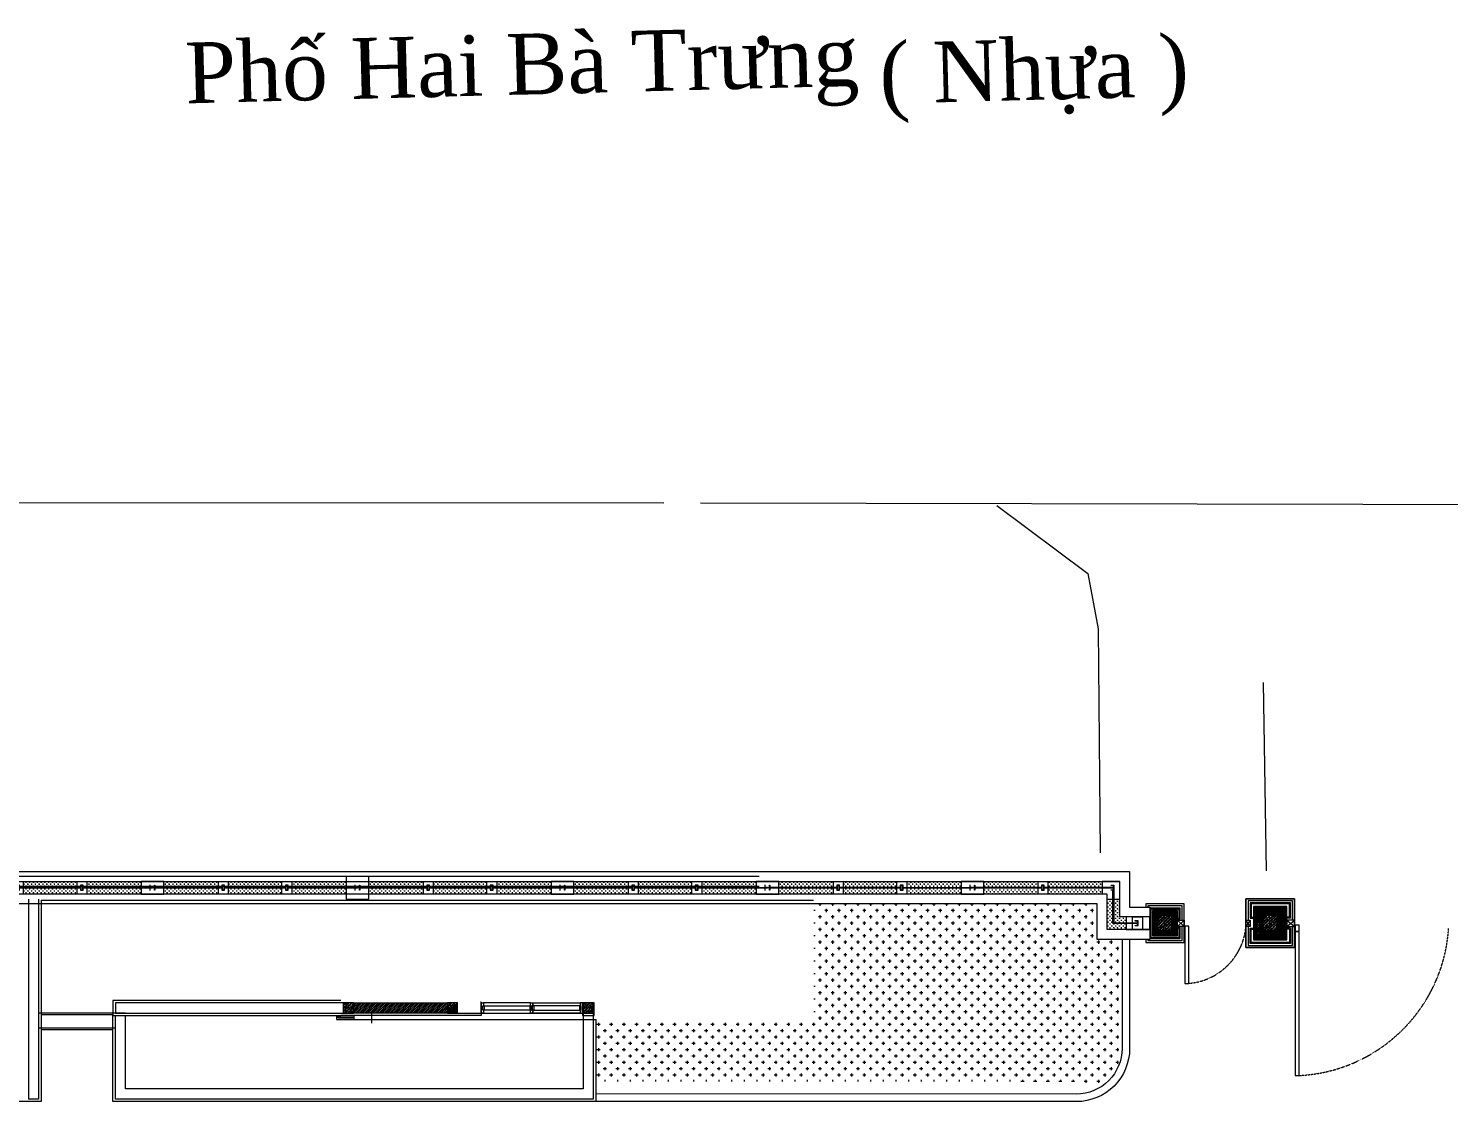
# Model space of a CAD drawing. Header units: millimetres. Extents: x 930469 to 1523124, y -120375 to 411163.
# Drawn here: x 1369352 to 1397410, y 217953 to 239158 of the extents above; entities that cross this region are included whole.
import ezdxf

# ---------------------------------------------------------------- set-up
doc = ezdxf.new("R2010")
doc.units = ezdxf.units.MM
doc.linetypes.add('Xref Landscape 2020 05 04$0$HIDDEN', pattern=[0.375, 0.25, -0.125])
for name, color, linetype, lineweight in [('GIAOTHONG', 8, 'Continuous', 0), ('Xref Landscape 2020 05 04$0$$0$KT-Tuong', 8, 'Continuous', 0), ('Xref Landscape 2020 05 04$0$A1-DIM', 8, 'Continuous', 0), ('Xref Landscape 2020 05 04$0$cay', 8, 'Continuous', 0), ('Xref Landscape 2020 05 04$0$CDC-E-Lighting', 8, 'Continuous', 0), ('Xref Landscape 2020 05 04$0$i_hatch', 8, 'Continuous', 0), ('Xref Landscape 2020 05 04$0$KT-Tuong', 8, 'Continuous', 0), ('Xref Landscape 2020 05 04$0$MANH', 8, 'Continuous', 0), ('Xref Landscape 2020 05 04$0$NSV - Hatch', 8, 'Continuous', 0), ('Xref Landscape 2020 05 04$0$TA1-NetDaOp', 8, 'Continuous', 0), ('Xref Landscape 2020 05 04$0$THAY', 8, 'Continuous', 0), ('Xref Landscape 2020 05 04$0$tree', 8, 'Continuous', 0), ('Xref Landscape 2020 05 04$0$TUONG', 8, 'Continuous', 0), ('Xref Landscape 2020 05 04$0$Xref Landscape$0$THAY', 8, 'Continuous', 0), ('Xref MBTHANGBONGOAINHA COTE SAN VUON$0$A1-CỬA', 8, 'Continuous', 0), ('Xref MBTHANGBONGOAINHA COTE SAN VUON$0$A_manh', 8, 'Continuous', 0), ('Xref MBTHANGBONGOAINHA COTE SAN VUON$0$COT VACH', 8, 'Continuous', 0), ('Xref MBTHANGBONGOAINHA COTE SAN VUON$0$hoan thien', 8, 'Continuous', 0), ('Xref MBTHANGBONGOAINHA COTE SAN VUON$0$i_hatch', 8, 'Continuous', 0), ('Xref MBTHANGBONGOAINHA COTE SAN VUON$0$NSV - Hatch', 8, 'Continuous', 0), ('Xref MBTHANGBONGOAINHA COTE SAN VUON$0$THAY', 8, 'Continuous', 0), ('Xref MBTHANGBONGOAINHA COTE SAN VUON$0$TUONG', 8, 'Continuous', 0), ('Xref MBTHANGBONGOAINHA COTE SAN VUON$0$Xref Landscape$0$THAY', 8, 'Continuous', 0)]:
    doc.layers.add(name, color=color, linetype=linetype, lineweight=lineweight)
doc.styles.add('VNTIME', font='')
doc.styles.get('VNTIME').set_extended_font_data('.VnTime')

# ---------------------------------------------------------------- blocks, each defined once
blk = doc.blocks.new('*U116')
at = {"layer": 'Xref MBTHANGBONGOAINHA COTE SAN VUON$0$A1-CỬA'}
for points in [[(60, -40.0000000000291), (45.00000000005821, -40), (45.00000000005821, 19.86598781142766), (0, 19.86598781142766), (0, -40), (0, -40), (0, -119.8659878511199), (0, -119.8659878511199), (0, -179.7319756824533), (45.00000000005821, -179.7319756824533), (45.00000000005821, -119.8659878511199), (60, -119.8659878511199)], [(45.00000000005821, 19.86598781142766), (977.500001809789, 19.86598781142766), (977.500001809789, -40), (45.00000000005821, -40)], [(1022.500001809818, -119.865987851149), (1007.500001809789, -119.865987851149), (1007.500001809731, -40.0000000000291), (1022.500001809847, -40.0000000000291), (1022.500001809847, 19.86598781142766), (977.500001809789, 19.86598781142766), (977.5000018097599, -40.0000000000291), (992.5000018099054, -40.0000000000291), (992.5000018098472, -119.865987851149), (977.500001809789, -119.865987851149), (977.500001809789, -179.7319756824533), (1022.500001809847, -179.7319756824533)], [(1955.000003619578, 19.86598781142766), (1022.500001809847, 19.86598781142766), (1022.500001809847, -40), (1955.000003619578, -40)], [(1940.000003619636, -40.0000000000291), (1955.000003619578, -40), (1955.000003619578, 19.86598781142766), (2000.000003619636, 19.86598781142766), (2000.000003619636, -40), (2000.000003619636, -40), (2000.000003619636, -119.8659878511199), (2000.000003619636, -119.8659878511199), (2000.000003619636, -179.7319756824533), (1955.000003619578, -179.7319756824533), (1955.000003619578, -119.8659878511199), (1940.000003619636, -119.8659878511199)], [(30, -119.865987851149), (59.99999999994179, -119.865987851149), (60, -40.0000000000291), (29.99999999994179, -40.0000000000291)], [(45.00000000005821, -119.8659878511199), (977.500001809789, -119.8659878511199), (977.500001809789, -179.7319756824533), (45.00000000005821, -179.7319756824533)], [(992.5000018098472, -119.865987851149), (962.5000018099054, -119.865987851149), (962.5000018098472, -40.0000000000291), (992.5000018099054, -40.0000000000291)], [(1007.500001809789, -119.865987851149), (1037.500001809731, -119.865987851149), (1037.500001809789, -40.0000000000291), (1007.500001809731, -40.0000000000291)], [(1955.000003619578, -119.8659878511199), (1022.500001809847, -119.8659878511199), (1022.500001809847, -179.7319756824533), (1955.000003619578, -179.7319756824533)], [(1970.000003619636, -119.865987851149), (1940.000003619694, -119.865987851149), (1940.000003619636, -40.0000000000291), (1970.000003619694, -40.0000000000291)]]:
    blk.add_lwpolyline(points, close=True, dxfattribs=at)
blk = doc.blocks.new('Xref Landscape 2020 05 04$0$123333')
at = {"layer": 'Xref Landscape 2020 05 04$0$tree'}
h = blk.add_hatch(dxfattribs=at)
h.set_pattern_fill('CROSS', color=256, scale=150)
h.set_pattern_definition([(9.213864076586628e-15, (-1079850.712150478, 449499.7543768531), (37.5, 37.5), [18.75, -56.25]), (90, (-1079841.337150478, 449490.3793768531), (-37.49999999999999, 37.5), [18.75, -56.25])])
h.paths.add_polyline_path([(349.9999999996517, 133.6867107070866), (1425.200356976013, 133.6867107070866), (1425.200356976013, 250.0000008120551), (349.9999999996517, 250.0000008120551)])
h = blk.add_hatch(dxfattribs=at)
h.set_pattern_fill('CROSS', color=256, scale=150)
h.set_pattern_definition([(9.213864076586628e-15, (-1079850.712150478, 449367.127576882), (37.5, 37.5), [18.75, -56.25]), (90, (-1079841.337150478, 449357.752576882), (-37.49999999999999, 37.5), [18.75, -56.25])])
h.paths.add_polyline_path([(349.9999999996508, 1.059910735988524), (1425.200356976013, 1.059910735988524), (1425.200356976013, 117.373200840957), (349.9999999996508, 117.373200840957)])
h = blk.add_hatch(dxfattribs=at)
h.set_pattern_fill('CROSS', color=256, scale=150)
h.set_pattern_definition([(9.213864076586628e-15, (-1078592.378817145, 449499.7543768531), (37.5, 37.5), [18.75, -56.25]), (90, (-1078583.003817145, 449490.3793768531), (-37.49999999999999, 37.5), [18.75, -56.25])])
h.paths.add_polyline_path([(1625.200356976013, 133.6867107070866), (2675.228979431209, 133.6867107070866), (2675.228979431209, 250.0000008120551), (1625.200356976013, 250.0000008120551)])
h = blk.add_hatch(dxfattribs=at)
h.set_pattern_fill('CROSS', color=256, scale=150)
h.set_pattern_definition([(9.213864076586628e-15, (-1078592.378817145, 449367.127576882), (37.5, 37.5), [18.75, -56.25]), (90, (-1078583.003817145, 449357.752576882), (-37.49999999999999, 37.5), [18.75, -56.25])])
h.paths.add_polyline_path([(1625.200356976013, 1.059910735988524), (2675.228979431209, 1.059910735988524), (2675.228979431209, 117.373200840957), (1625.200356976013, 117.373200840957)])
h = blk.add_hatch(dxfattribs=at)
h.set_pattern_fill('CROSS', color=256, scale=150)
h.set_pattern_definition([(9.213864076586628e-15, (-1077459.045483811, 449499.7543768531), (37.5, 37.5), [18.75, -56.25]), (90, (-1077449.670483811, 449490.3793768531), (-37.49999999999999, 37.5), [18.75, -56.25])])
h.paths.add_polyline_path([(2875.228979431209, 133.6867107070866), (3949.999999999651, 133.6867107070866), (3949.999999999651, 250.0000008120551), (2875.228979431209, 250.0000008120551)])
h = blk.add_hatch(dxfattribs=at)
h.set_pattern_fill('CROSS', color=256, scale=150)
h.set_pattern_definition([(9.213864076586628e-15, (-1077459.045483811, 449367.127576882), (37.5, 37.5), [18.75, -56.25]), (90, (-1077449.670483811, 449357.752576882), (-37.49999999999999, 37.5), [18.75, -56.25])])
h.paths.add_polyline_path([(2875.228979431209, 1.059910735988524), (3949.999999999651, 1.059910735988524), (3949.999999999651, 117.373200840957), (2875.228979431209, 117.373200840957)])
at = {"layer": 'Xref Landscape 2020 05 04$0$$0$KT-Tuong', "ltscale": 3}
for points in [[(125.0000000000009, 129.200000337034), (160.8000000000466, 129.200000337034, 0.4142135623730951), (167.8000000000475, 136.200000337034), (167.8000000000475, 175.0000003370224), (175, 175.0000003370224), (175, 75.00000033702236), (167.8000000000475, 75.00000033702236), (167.8000000000475, 113.8000003370689, 0.4142135623730951), (160.8000000000466, 120.8000003370689), (125.0000000000009, 120.8000003370689)], [(4175, 129.200000337034), (4139.199999999953, 129.200000337034, -0.4142135623730951), (4132.199999999953, 136.200000337034), (4132.199999999953, 175.0000003370806), (4125, 175.0000003370806), (4125, 75.00000033708056), (4132.199999999953, 75.00000033708056), (4132.199999999953, 113.8000003370689, -0.4142135623730951), (4139.199999999953, 120.8000003370689), (4175, 120.8000003370689)]]:
    blk.add_lwpolyline(points, format="xyb", dxfattribs=at)
for points in [[(1495, 75.00000033702236), (1550, 75.00000033702236), (1550, 175.0000003370224), (1495, 175.0000003370224)], [(1502.199999999953, 82.200000337034), (1542.800000000047, 82.200000337034), (1542.800000000047, 167.8000003370689), (1502.199999999953, 167.8000003370689)], [(2749.999999999302, 75.00000008626375), (2804.999999999302, 75.00000008626375), (2804.999999999302, 175.0000000862638), (2749.999999999302, 175.0000000862638)], [(2757.199999999255, 82.2000000862754), (2797.799999999233, 82.2000000862754), (2797.799999999233, 167.8000000863103), (2757.199999999255, 167.8000000863103)]]:
    blk.add_lwpolyline(points, close=True, dxfattribs=at)
at = {"layer": 'Xref Landscape 2020 05 04$0$A1-DIM'}
for points in [[(174.9998689262429, 133.6867107070866), (1495, 133.6867109578452), (1495.000262147514, 117.3732010917156), (175.0001310737571, 117.373200840957)], [(1550, 133.6867109578452), (2749.999868925544, 133.6867107070866), (2750.000131073059, 117.373200840957), (1550.000262147514, 117.3732010917156)], [(2804.999868925545, 133.1567550193286), (4124.999868926243, 133.6867107070866), (4125.000131073757, 117.373200840957), (2805.000131073059, 116.8432451531989)]]:
    blk.add_lwpolyline(points, close=True, dxfattribs=at)
at = {"layer": 'Xref Landscape 2020 05 04$0$MANH'}
for p, q in [((1422.500001275563, 250.0000010628137), (1422.500001275563, -2.565793693065643e-07)), ((1622.500001275563, 250.0000010628137), (1622.500001275563, -2.565793693065643e-07)), ((2677.500000201981, 250.0000008120551), (2677.500000201981, -5.073379725217819e-07)), ((2877.500000201981, 250.0000008120551), (2877.500000201981, -5.073379725217819e-07))]:
    blk.add_line(p, q, dxfattribs=at)
blk.add_lwpolyline([(349.9999999996517, 250.0000008120551), (3949.999999999651, 250.0000008120551), (3949.999999999651, -5.073379725217819e-07), (349.9999999996508, -5.073379725217819e-07)], close=True, dxfattribs=at)
blk = doc.blocks.new('Xref Landscape 2020 05 04$0$hangrao')
at = {"layer": 'Xref Landscape 2020 05 04$0$i_hatch'}
h = blk.add_hatch(dxfattribs=at)
h.set_pattern_fill('ANSI31', color=256, scale=180)
h.set_pattern_definition([(45, (-39649.99999988335, 11140), (-15.90990257669732, 15.90990257669732), [])])
h.paths.add_polyline_path([(42385.04010330164, 24274.99999838392), (41885.04010330164, 24274.99999838392), (41885.04010330164, 23774.99999838392), (42385.04010330164, 23774.99999838392)])
h.paths.add_polyline_path([(42285.04010330164, 24174.99999838392), (41985.04010330164, 24174.99999838392), (41885.04010330164, 24174.99999838392), (41885.04010330164, 23874.99999838392), (41885.04010330164, 24174.99999838392), (41985.04010330164, 24174.99999838392), (41985.04010330164, 23874.99999838392), (42285.04010330164, 23874.99999838392)], flags=16)
h = blk.add_hatch(dxfattribs=at)
h.set_pattern_fill('CHAU-01', color=256, scale=10, pattern_type=2)
h.set_pattern_definition([(49.99999999999999, (-50371.72061355412, 10140), (71.72601826007535, -6.275213498259511), [7.5, -82.5]), (355, (-50371.72061355412, 10140), (-13.8751333613, 75.21921337000119), [6, -66]), (100.4514, (-50365.74344555405, 10139.47706599999), (57.85093817140216, 68.94395420609536), [6.37401899999998, -70.11421119999967]), (46.1842, (-50371.72061355412, 10160), (106.7241048625644, -16.55190143290181), [11.24999999999961, -123.7499999999968]), (96.6356, (-50362.82693905407, 10158.62066929997), (93.46627055487033, 97.41178709004417), [9.561028799999997, -105.1713]), (351.1841999999999, (-50371.72061355412, 10160), (93.46619451336272, 97.41186009253246), [8.999999999999956, -98.99999999999964]), (20.99999999999998, (-50361.72061355412, 10155), (59.69070521184616, -40.26188906653388), [7.499999999999999, -82.49999999999999]), (326, (-50361.72061355412, 10155), (24.33153319215817, 72.5150045046853), [5.999999999999999, -65.99999999999999]), (71.45140000000002, (-50356.74639025424, 10151.64483939996), (84.02226285814899, 32.25304967099524), [6.374018999999978, -70.11421119999964]), (37.50000000000001, (-50371.72061355412, 10140), (1.215985531729067, 33.28938538313115), [0, -65.19999999999999, 0, -67, 0, -66.25]), (7.499999999999991, (-50371.72061355412, 10140), (26.30695374421486, 39.44117118823603), [0, -38.19999999999982, 0, -63.69999999999983, 0, -25.24999999999991]), (327.5, (-50394.02061355417, 10140), (53.3822436172409, -2.255487173437976), [0, -25, 0, -78, 0, -103.5]), (317.5, (-50404.02061355417, 10140), (58.31861693423862, 10.01049823323177), [0, -32.5, 0, -51.8, 0, -73.5]), (45, (-50371.72061355412, 10140), (-30.05203820042827, 30.05203820042827), []), (45, (-50371.72061355412, 10152.25), (-30.05203820042827, 30.05203820042827), [])])
h.paths.add_polyline_path([(42285.04010330164, 24174.99999838392), (41985.04010330164, 24174.99999838392), (41985.04010330164, 23874.99999838392), (42285.04010330164, 23874.99999838392)])
h = blk.add_hatch(dxfattribs=at)
h.set_pattern_fill('ANSI31', color=256, scale=180)
h.set_pattern_definition([(225, (11539.8027409229, 95657.55269411113), (15.90990257669732, -15.90990257669732), [])])
h.paths.add_polyline_path([(43885.12004833529, 23694.99999838392), (44545.12004833529, 23694.99999838392), (44545.12004833529, 24354.99999838392), (43885.12004833529, 24354.99999838392)])
h.paths.add_polyline_path([(44365.12004833529, 24174.99999838392), (44065.12004833529, 24174.99999838392), (44065.12004833529, 23874.99999838392), (44365.12004833529, 23874.99999838392)], flags=16)
h = blk.add_hatch(dxfattribs=at)
h.set_pattern_fill('CHAU-01', color=256, scale=10, pattern_type=2)
h.set_pattern_definition([(49.99999999999999, (-48291.64066852047, 10140), (71.72601826007535, -6.275213498259511), [7.5, -82.5]), (355, (-48291.64066852047, 10140), (-13.8751333613, 75.21921337000119), [6, -66]), (100.4514, (-48285.6635005204, 10139.47706599999), (57.85093817140216, 68.94395420609536), [6.37401899999998, -70.11421119999967]), (46.1842, (-48291.64066852047, 10160), (106.7241048625644, -16.55190143290181), [11.24999999999961, -123.7499999999969]), (96.6356, (-48282.74699402042, 10158.62066929997), (93.46627055487033, 97.41178709004417), [9.561028799999997, -105.1713]), (351.1841999999999, (-48291.64066852047, 10160), (93.46619451336272, 97.41186009253246), [8.999999999999956, -98.99999999999964]), (20.99999999999998, (-48281.64066852047, 10155), (59.69070521184616, -40.26188906653388), [7.499999999999999, -82.49999999999999]), (326, (-48281.64066852047, 10155), (24.33153319215817, 72.5150045046853), [5.999999999999999, -65.99999999999999]), (71.45140000000002, (-48276.66644522035, 10151.64483939996), (84.02226285814899, 32.25304967099524), [6.374018999999978, -70.11421119999964]), (37.50000000000001, (-48291.64066852047, 10140), (1.215985531729067, 33.28938538313115), [0, -65.19999999999999, 0, -67, 0, -66.25]), (7.499999999999991, (-48291.64066852047, 10140), (26.30695374421486, 39.44117118823603), [0, -38.19999999999982, 0, -63.69999999999983, 0, -25.24999999999991]), (327.5, (-48313.94066852052, 10140), (53.3822436172409, -2.255487173437976), [0, -25, 0, -78, 0, -103.5]), (317.5, (-48323.94066852052, 10140), (58.31861693423862, 10.01049823323177), [0, -32.5, 0, -51.8, 0, -73.5]), (45, (-48291.64066852047, 10140), (-30.05203820042827, 30.05203820042827), []), (45, (-48291.64066852047, 10152.25), (-30.05203820042827, 30.05203820042827), [])])
h.paths.add_polyline_path([(44365.12004833529, 24174.99999838392), (44065.12004833529, 24174.99999838392), (44065.12004833529, 23874.99999838392), (44365.12004833529, 23874.99999838392)])
at = {"layer": 'Xref Landscape 2020 05 04$0$tree'}
h = blk.add_hatch(dxfattribs=at)
h.set_pattern_fill('CROSS', color=256, scale=150)
h.set_pattern_definition([(0, (-39649.99999988335, 10900), (37.5, 37.5), [18.75, -56.25]), (90, (-39640.62499988335, 10890.625), (-37.49999999999999, 37.5), [18.75, -56.25])])
h.paths.add_polyline_path([(39250.60244775075, 24849.99999943154), (38556.00000016228, 24849.99999853631), (38556.00000016228, 24749.99999867193), (39250.60244775075, 24749.99999867193)])
h.paths.add_polyline_path([(39623.52005173778, 24849.99999970314), (39250.60244775075, 24849.99999943154), (39250.60244775075, 24749.99999867193), (39623.52005173778, 24749.99999867193)])
h.paths.add_polyline_path([(39623.52005173778, 24717.37319942261), (39263.97033360158, 24717.37319923018), (39263.97033360158, 24599.99999811221), (39623.52005173778, 24599.99999838369)])
h.paths.add_polyline_path([(39263.97033360158, 24717.37319923018), (38556.00000016228, 24717.3731985956), (38556.00000016228, 24599.99999721698), (39263.97033360158, 24599.99999811221)])
h.paths.add_polyline_path([(40891.04010330164, 24717.37319861539), (39823.52005173778, 24717.37319939293), (39823.52005173778, 24599.99999855517), (40891.04010330164, 24599.99999921932)])
h.paths.add_polyline_path([(40891.04010330164, 24850.00000053865), (39823.52005173778, 24849.99999987462), (39823.52005173778, 24749.99999867193), (40891.04010330164, 24749.99999867193)])
h.paths.add_polyline_path([(41107.88334831316, 24499.99999987893), (40991.04010330164, 24499.99999987893), (40991.04010330164, 24099.99999867391), (41107.88334790221, 24099.99999867391)])
h.paths.add_polyline_path([(41107.88334790221, 24099.99999867391), (40991.04010330164, 24099.99999867391), (40984.37500017695, 23903.125), (41359.37500005635, 23903.125), (41366.04010342201, 23916.57826622063), (41107.88334781118, 23916.57826709491)])
h.paths.add_polyline_path([(41616.04010330164, 23799.99999838392), (40991.04010330164, 23799.99999838392)])
h.paths.add_polyline_path([(41366.04010324134, 24149.99999871384), (41241.04010336194, 24149.99999871384), (41241.04010330164, 24099.99999867391), (41124.19685776671, 24099.99999867391), (41124.19685769128, 23932.8917769331), (41366.04010342201, 23932.89177608676)])
h.paths.add_polyline_path([(41241.04010330164, 24499.99999987893), (41124.19685817882, 24499.99999987893), (41124.19685776671, 24099.99999867391), (41241.04010330164, 24099.99999867391)])
at = {"layer": 'Xref Landscape 2020 05 04$0$A1-DIM'}
for p, q in [((41107.8833475702, 24016.57826709491), (41107.88334842096, 24674.99973744433)), ((41124.19685828709, 24674.99999959185), (41124.1968574503, 24032.8917769331)), ((41590.99712043442, 24016.67766615772), (41107.8833475702, 24016.57826709491)), ((41124.1968574503, 24032.8917769331), (41590.99685828714, 24032.99117602385))]:
    blk.add_line(p, q, dxfattribs=at)
for points in [[(38380.99986907654, 24733.68670843134), (39696.02005046234, 24733.68670931598), (39696.02031260985, 24717.37319944985), (38381.00013122382, 24717.37319856521)], [(39751.02005046234, 24733.68670931598), (41116.99672721326, 24733.68670843134), (41116.99698936078, 24717.37319856521), (39751.02031260985, 24717.37319944985)]]:
    blk.add_lwpolyline(points, close=True, dxfattribs=at)
at = {"layer": 'Xref Landscape 2020 05 04$0$KT-Tuong', "ltscale": 3}
blk.add_lwpolyline([(38331.00000015018, 24729.19999806129), (38366.80000015022, 24729.19999806129, 0.4142135623730951), (38373.80000015022, 24736.19999806129), (38373.80000015022, 24774.99999806134), (38381.00000015018, 24774.99999806134), (38381.00000015018, 24674.99999806134), (38373.80000015022, 24674.99999806134), (38373.80000015022, 24713.79999806138, 0.4142135623730951), (38366.80000015022, 24720.79999806138), (38331.00000015018, 24720.79999806138)], format="xyb", dxfattribs=at)
for points in [[(39696.02005046234, 24674.99999872595), (39751.02005046234, 24674.99999872595), (39751.02005046234, 24774.99999872595), (39696.02005046234, 24774.99999872595)], [(39703.22005046229, 24682.19999872602), (39743.82005046238, 24682.19999872602), (39743.82005046238, 24767.799998726), (39703.22005046229, 24767.799998726)]]:
    blk.add_lwpolyline(points, close=True, dxfattribs=at)
for points in [[(41124.19685828709, 24674.99999959185), (41074.19685828709, 24674.99999959185), (41074.19685828709, 24682.1999995918), (41109.99685828714, 24682.1999995918, 0.4142135623730951), (41116.99685828714, 24689.1999995918), (41116.99685828714, 24760.79999959178, 0.4142135623730897), (41109.99685828714, 24767.79999959178), (41074.19685828709, 24767.79999959178), (41074.19685828709, 24774.99999959185), (41124.19685828709, 24774.99999959185)], [(41598.19685828709, 23974.999998466), (41548.19685828709, 23974.999998466), (41548.19685828709, 23982.19999846595), (41583.99685828714, 23982.19999846595, 0.4142135623730951), (41590.99685828714, 23989.19999846595), (41590.99685828714, 24060.79999846593, 0.4142135623730897), (41583.99685828714, 24067.79999846593), (41548.19685828709, 24067.79999846593), (41548.19685828709, 24074.999998466), (41598.19685828709, 24074.999998466)]]:
    blk.add_lwpolyline(points, format="xyb", close=True, dxfattribs=at)
at = {"layer": 'Xref Landscape 2020 05 04$0$MANH'}
for p, q in [((39623.52005173778, 24849.99999943934), (39623.52005173778, 24599.99999811989)), ((39823.52005173778, 24849.99999943934), (39823.52005173778, 24599.99999811989)), ((40991.04010330164, 23899.99999838392), (40991.04010330164, 24499.99999987893)), ((41241.04010330164, 24149.99999838392), (41241.04010330164, 24499.99999987893)), ((41835.26616975316, 24149.99999904376), (41241.04010330164, 24149.99999838392)), ((41366.04010330164, 23899.99999838392), (40991.04010330164, 23899.99999838392))]:
    blk.add_line(p, q, dxfattribs=at)
for points in [[(38556.00000016228, 24849.99999853631), (40891.04010330164, 24850.00000053865), (40891.04010330164, 24599.99999921932), (38556.00000016228, 24599.99999721698)], [(41490.04010631144, 24149.99999904376), (41690.04010631144, 24149.99999904376), (41690.04010631144, 23899.99999823864), (41490.04010631144, 23899.99999823864)]]:
    blk.add_lwpolyline(points, close=True, dxfattribs=at)
for points in [[(43735.12004838022, 23962.97456459049), (43735.12004831922, 23544.99999838392), (44695.12004833529, 23544.99999838392), (44695.12004833529, 24504.99999838392), (43735.12004832784, 24504.99999838392), (43735.12004832784, 24085.96979378397)], [(44655.12004833529, 24085.96979368711), (44655.12004833529, 24464.99999838392), (43775.12004832784, 24464.99999838392), (43775.12004832784, 24085.96979368711)], [(42515.26616979553, 24284.99999867193), (42515.26616979553, 24405.22606487793), (41754.81403680774, 24405.22606487793), (41754.81403680774, 24344.99999834131)], [(41754.81403680774, 23704.99999838392), (41754.81403680774, 23644.77393189003), (42515.26616981206, 23644.77393189003), (42515.26616979553, 24284.99999867193)], [(42475.26616979553, 24284.99999867193), (42475.26616979553, 24365.22606487793), (41794.81403680774, 24365.22606487793), (41794.81403680774, 24344.99999834131)], [(42475.26616980066, 24085.96979368711), (42475.26616979553, 24284.99999867089)], [(41794.81403680774, 23704.99999838392), (41794.81403680774, 23684.77393189003), (42475.2661698109, 23684.77393189003), (42475.26616980392, 23962.97456465987)], [(43775.12004837883, 23962.97456465987), (43775.12004832365, 23584.99999838392), (44655.12004833529, 23584.99999838392), (44655.12004833529, 23962.97456465987)]]:
    blk.add_lwpolyline(points, dxfattribs=at)
at = {"layer": 'Xref Landscape 2020 05 04$0$NSV - Hatch'}
for p, q in [((38556.00000015018, 24599.99999987124), (38106.00000015018, 24599.99999838392)), ((42515.26616984187, 23962.97456465987), (42385.04010330164, 24085.96979368711)), ((42515.26616984187, 24085.96979368711), (42385.04010330164, 23962.97456465987)), ((43815.12004842376, 23962.97456465987), (43735.120048424, 24085.96979368711)), ((43815.12004842376, 24085.96979368711), (43735.12004842423, 23962.97456465987)), ((44545.12004833529, 23962.97456465987), (44695.12004832784, 24085.96979368711)), ((44545.12004833529, 24085.96979368711), (44695.12004832784, 23962.97456465987))]:
    blk.add_line(p, q, dxfattribs=at)
for points in [[(42515.26616984187, 23962.97456465987), (42385.04010330164, 23962.97456465987), (42385.04010330164, 24085.96979368711), (42515.26616984187, 24085.96979368711)], [(42525.26608826453, 23964.34403824923), (42525.26608826453, 22833.12060449249), (42605.22693398758, 22833.12060449249), (42605.22693398781, 23964.34403824923)], [(43815.12004842376, 23962.97456465987), (43735.12004842423, 23962.97456465987), (43735.120048424, 24085.96979368711), (43815.12004842376, 24085.96979368711)], [(44545.12004833529, 23962.97456465987), (44695.12004832784, 23962.97456465987), (44695.12004832784, 24085.96979368711), (44545.12004833529, 24085.96979368711)], [(44705.12004833529, 23863.56550782872), (44785.12004832784, 23863.56550782872), (44785.12004832784, 23986.56073685596), (44705.12004833529, 23986.56073685596)], [(44705.12004832784, 23863.56550782872), (44705.12004832784, 21013.56550502952), (44785.12004832062, 21013.56550502952), (44785.12004832062, 23863.56550782872)]]:
    blk.add_lwpolyline(points, close=True, dxfattribs=at)
at = {"layer": 'Xref Landscape 2020 05 04$0$NSV - Hatch', "linetype": 'Xref Landscape 2020 05 04$0$HIDDEN', "ltscale": 20}
for centre, radius, start, end in [((42506.08818098088, 24066.3425998087), 1233.371104688893, 270.8909382049629, 355.1924384531824), ((44632.0938832839, 24124.79815397481), 3112.813398005993, 271.8260427150394, 356.238617866484)]:
    blk.add_arc(centre, radius, start, end, dxfattribs=at)
at = {"layer": 'Xref Landscape 2020 05 04$0$TA1-NetDaOp'}
for points in [[(44615.12004833529, 24124.99999838392), (44615.12004833529, 24424.99999838392), (43815.12004832784, 24424.99999838392), (43815.12004832784, 24124.99999838392), (43885.12004833529, 24124.99999838392)], [(42385.04010330164, 24105.00389045512), (42435.26616976154, 24105.00389045512), (42435.26616976154, 24324.99999838392), (41835.26616976154, 24324.99999838392), (41835.26616976154, 23724.99999838392), (42435.26616975525, 23724.99999838392), (42435.26616966934, 23944.99610631284), (42385.04010330164, 23944.99610631284)], [(42385.04010330164, 24125.00389045512), (42415.26616976154, 24125.00389045512), (42415.26616976154, 24304.99999838392), (41855.26616976154, 24304.99999838392), (41855.26616976154, 23744.99999838392), (42415.26616974757, 23744.99999838392), (42415.26616967726, 23924.99610631284)], [(44595.12004833529, 24144.99999838392), (44595.12004833529, 24404.99999838392), (43835.12004832784, 24404.99999838392), (43835.12004832784, 24144.99999838392), (43885.12004833529, 24144.99999838392)], [(44595.12004833529, 24144.99999838392), (44545.12004833529, 24144.99999838392)], [(42415.26616967726, 23924.99610631284), (42385.04010330164, 23924.99610631284)], [(44615.12004833529, 23925.00000118313), (44615.12004833529, 23624.99999838392), (43815.12004832784, 23624.99999838392), (43815.12004837161, 23925.00000118313), (43885.12004834251, 23925.00000118313)], [(44595.12004833529, 23905.00000118313), (44595.12004833529, 23644.99999838392), (43835.12004832784, 23644.99999838392), (43835.12004836788, 23905.00000118313), (43885.12004834251, 23905.00000118313)], [(44615.12004834251, 24124.99999838392), (44545.12004833529, 24124.99999838392)], [(44615.12004833529, 23925.00000118313), (44545.12004832784, 23925.00000118313)], [(44595.12004833529, 23905.00000118313), (44545.12004832784, 23905.00000118313)]]:
    blk.add_lwpolyline(points, dxfattribs=at)
for points in [[(42285.04010330164, 24174.99999838392), (41985.04010330164, 24174.99999838392), (41985.04010330164, 23874.99999838392), (42285.04010330164, 23874.99999838392)], [(44365.12004833529, 24174.99999838392), (44065.12004833529, 24174.99999838392), (44065.12004833529, 23874.99999838392), (44365.12004833529, 23874.99999838392)]]:
    blk.add_lwpolyline(points, close=True, dxfattribs=at)
at = {"layer": 'Xref Landscape 2020 05 04$0$TUONG'}
for points in [[(42385.04010330164, 24274.99999838392), (41885.04010330164, 24274.99999838392), (41885.04010330164, 23774.99999838392), (42385.04010330164, 23774.99999838392)], [(43885.12004833529, 23694.99999838392), (44545.12004833529, 23694.99999838392), (44545.12004833529, 24354.99999838392), (43885.12004833529, 24354.99999838392)], [(44065.12004833529, 23874.99999838392), (44365.12004833529, 23874.99999838392), (44365.12004833529, 24174.99999838392), (44065.12004833529, 24174.99999838392)]]:
    blk.add_lwpolyline(points, close=True, dxfattribs=at)
at = {"layer": 'Xref Landscape 2020 05 04$0$Xref Landscape$0$THAY'}
for p, q in [((2620.0000001546, 25044.99999838229), (41436.04010330164, 25044.99999838229)), ((40796.04010330164, 24404.9999984632), (2620.0000001546, 24404.9999984632)), ((40796.04010330164, 23704.99999838392), (40796.04010330164, 24404.9999984632))]:
    blk.add_line(p, q, dxfattribs=at)
for points in [[(41436.04010330164, 25044.99999838229), (41436.04010330164, 24344.99999834131), (41835.26616976154, 24344.99999834131)], [(41835.26616976154, 23899.99999838392), (40991.04010330164, 23899.99999838392), (40991.04010330164, 24599.999999883), (2697.5000001546, 24599.99999835691), (2697.5000001546, 24849.99999838229), (41241.04010330164, 24849.99999838229)], [(40991.04010330164, 24499.99999987893), (41241.04010330164, 24499.99999987893), (41241.04010330164, 24849.99999838229), (40891.04010330164, 24849.99999838229), (40891.04010330164, 24599.99999987893)], [(41835.26616976154, 24344.99999834131), (41835.26616976154, 23704.99999838392), (40796.04010330164, 23704.99999838392)]]:
    blk.add_lwpolyline(points, dxfattribs=at)
for points in [[(21906.00000014622, 24599.99999913236), (22356.00000014622, 24599.99999913236), (22356.00000015018, 24849.99999838229), (21906.00000015018, 24849.99999838229)], [(25956.00000015018, 24499.99999838392), (26406.00000015018, 24499.99999838392), (26406.00000015018, 24949.99999838392), (25956.00000015018, 24949.99999838392)], [(30006.00000014622, 24599.99999945471), (30456.00000014622, 24599.99999945471), (30456.00000015018, 24849.99999838229), (30006.00000015018, 24849.99999838229)], [(34056.00000014622, 24599.99999961595), (34506.00000014622, 24599.99999961595), (34506.00000015018, 24849.99999838229), (34056.00000015018, 24849.99999838229)], [(38105.99999981979, 24599.99999912758), (38555.99999981979, 24599.99999912758), (38556.00000015018, 24849.99999838229), (38106.00000015018, 24849.99999838229)], [(41365.04010330164, 23899.99999823864), (41835.26616975316, 23899.99999823864), (41835.26616986422, 24149.99999911257), (41365.0401034127, 24149.99999845284)]]:
    blk.add_lwpolyline(points, close=True, dxfattribs=at)
for p in [(17956.00000015018, 24599.99999772431), (22006.00000015018, 24599.99999772431), (26056.00000015018, 24599.99999772431), (30106.00000015018, 24599.99999772431), (34156.00000015018, 24599.99999772431)]:
    blk.add_blockref('Xref Landscape 2020 05 04$0$123333', p, dxfattribs=at)

msp = doc.modelspace()

# ---------------------------------------------------------------- hatches: boundary and pattern name
at = {"layer": 'Xref Landscape 2020 05 04$0$tree'}
h = msp.add_hatch(dxfattribs=at)
h.set_pattern_fill('CROSS', color=256, scale=499999.9999999999, angle=197.0551546618233)
h.set_pattern_definition([(179.9999999993231, (1310021.835344905, 208353.0182171961), (-124.9999863614426, -125.0000204876198), [62.49999317998287, -187.4999795399486]), (270, (1309990.585348481, 208384.2682218452), (124.9999863584889, -125.0000204905735), [62.50001024454831, -187.5000307336449])])
edge = h.paths.add_edge_path()
edge.add_line((1380561.821560019, 219563.0200518568), (1384871.827177347, 219563.0200518568))
edge.add_line((1384871.827177161, 219563.0200518568), (1384871.827177278, 221858.0204280367))
edge.add_line((1384871.827177638, 221858.0204280367), (1390467.866670158, 221858.0204280367))
edge.add_line((1390467.866670007, 221858.0204280367), (1390467.866670007, 221158.0203128321))
edge.add_line((1390467.866670007, 221158.0203132977), (1390907.866621988, 221158.0203132977))
edge.add_line((1390907.866621846, 221158.0203132977), (1390907.866621846, 221071.6729442862))
edge.add_line((1390907.866621846, 221071.6729447593), (1390907.866621846, 221051.6329495584))
edge.add_line((1390907.866621846, 221051.632949551), (1390907.866621963, 220179.3771185254))
edge.add_line((1390907.866622085, 220179.3771185329), (1390907.866621968, 219173.0677079757))
edge.add_line((1390907.866621608, 219173.0677075138), (1390899.990580146, 218887.6714049292))
edge.add_ellipse((1390328.800623053, 218856.9004288217), major_axis=(0.01264402089118447, 572.0183550077701), ratio=0.9999997268622811, start_angle=151.7300641001252, end_angle=273.0849061388983, ccw=False)
edge.add_line((1390057.866714591, 218353.1149830123), (1380561.801895777, 218353.2830154908))
edge.add_line((1380561.801895732, 218353.2830150177), (1380561.821559909, 219563.0200518606))
at = {"layer": 'Xref MBTHANGBONGOAINHA COTE SAN VUON$0$i_hatch', "ltscale": 200}
h = msp.add_hatch(dxfattribs=at)
h.set_pattern_fill('!BTCT', color=256, scale=10000, angle=17.05515466182325, pattern_type=2)
h.set_pattern_definition([(230.0000077023123, (1292424.611881369, 161232.8134392699), (-71.72601043323844, 6.275214527694581), [7.500000383265779, -82.50000421592355]), (174.999998641078, (1292424.611881369, 161232.8134392699), (13.87513184635296, -75.21922569955497), [5.999999357722312, -65.99999293494544]), (280.4513972086257, (1292418.634714002, 161233.3363731702), (-57.85093185950648, -68.9439655062066), [6.374019987515396, -70.11422206266964]), (226.1842078144618, (1292424.611881131, 161212.8134359916), (-106.7240932166053, 16.55190414723079), [11.25000037167468, -123.7500040884215]), (276.635598203742, (1292415.71820795, 161214.1927666416), (-93.46626035695616, -97.41180305597605), [9.561030332317511, -105.1713168554901]), (171.1841976301281, (1292424.611881131, 161212.8134359916), (-93.46618431545684, -97.41187605847631), [8.999999075634824, -98.99998983198311]), (201.000005233143, (1292414.611882323, 161217.8134368112), (-59.69069869790437, 40.261895666677), [7.499999444585286, -82.4999938904381]), (145.9999927470571, (1292414.611882323, 161217.8134368112), (-24.33153053795134, -72.5150163905333), [5.999999857537604, -65.99999843291363]), (251.4514047172023, (1292409.637659663, 161221.1685981055), (-84.02225368999768, -32.25305495668935), [6.374019868674631, -70.11422075542113]), (217.5000075546217, (1292424.611881369, 161232.8134392699), (-1.215985399433692, -33.28939083967226), [0, -65.19999948251944, 0, -66.99999946823318, 0, -66.2499994741858]), (187.5000020237594, (1292424.611881369, 161232.8134392699), (-26.30695087405884, -39.44117765283696), [0, -38.19999600929996, 0, -63.699993345351, 0, -25.24999736216818]), (147.4999929103459, (1292446.911878938, 161232.8134392699), (-53.3822377921292, 2.255487543771827), [0, -24.99999924254703, 0, -77.99999763674671, 0, -103.4999968641447]), (137.4999922072669, (1292456.911877984, 161232.8134392699), (-58.31861057061343, -10.01049987339128), [0, -32.50000050368695, 0, -51.8000008027995, 0, -73.50000113910741]), (225.0000078211434, (1292424.611881369, 161232.8134392699), (30.05203492078657, -30.05204312669624), []), (225.0000078211434, (1292424.611881131, 161220.5634377351), (30.05203492078657, -30.05204312669624), [])])
h.paths.add_polyline_path([(1375571.828192109, 219703.0200748046), (1375771.828169936, 219703.0200748046), (1375771.828170174, 219903.0201075872), (1375571.828191871, 219903.020108064)])
h = msp.add_hatch(dxfattribs=at)
h.set_pattern_fill('ANSI31', color=256, scale=200000, angle=17.05515466182325)
h.set_pattern_definition([(225.0000078211434, (1283164.612891787, 164637.5864170839), (17.67766760046268, -17.67767242746838), [])])
h.paths.add_polyline_path([(1375771.828170174, 219903.0201071253), (1377631.827967519, 219903.0201066633), (1377631.827967519, 219703.0200738808), (1375771.828169936, 219703.0200748046)])
h = msp.add_hatch(dxfattribs=at)
h.set_pattern_fill('!BTCT', color=256, scale=10000, angle=17.05515466182325, pattern_type=2)
h.set_pattern_definition([(230.0000077023123, (1290364.61210596, 161232.8134392699), (-71.72601043323844, 6.275214527694581), [7.500000383265779, -82.50000421592355]), (174.999998641078, (1290364.61210596, 161232.8134392699), (13.87513184635296, -75.21922569955497), [5.999999357722312, -65.99999293494544]), (280.4513972086257, (1290358.634938592, 161233.3363731702), (-57.85093185950648, -68.9439655062066), [6.374019987515396, -70.11422206266964]), (226.1842078144618, (1290364.61210596, 161212.8134359916), (-106.7240932166053, 16.55190414723079), [11.25000037167468, -123.7500040884215]), (276.635598203742, (1290355.71843254, 161214.1927666416), (-93.46626035695616, -97.41180305597605), [9.561030332317511, -105.1713168554901]), (171.1841976301281, (1290364.61210596, 161212.8134359916), (-93.46618431545684, -97.41187605847631), [8.999999075634824, -98.99998983198311]), (201.000005233143, (1290354.612106913, 161217.8134368112), (-59.69069869790437, 40.261895666677), [7.499999444585286, -82.4999938904381]), (145.9999927470571, (1290354.612106913, 161217.8134368112), (-24.33153053795134, -72.5150163905333), [5.999999857537604, -65.99999843291363]), (251.4514047172023, (1290349.637884492, 161221.1685981055), (-84.02225368999768, -32.25305495668935), [6.374019868674631, -70.11422075542113]), (217.5000075546217, (1290364.61210596, 161232.8134392699), (-1.215985399433692, -33.28939083967226), [0, -65.19999948251944, 0, -66.99999946823318, 0, -66.2499994741858]), (187.5000020237594, (1290364.61210596, 161232.8134392699), (-26.30695087405884, -39.44117765283696), [0, -38.19999600929996, 0, -63.699993345351, 0, -25.24999736216818]), (147.4999929103459, (1290386.912103528, 161232.8134392699), (-53.3822377921292, 2.255487543771827), [0, -24.99999924254703, 0, -77.99999763674671, 0, -103.4999968641447]), (137.4999922072669, (1290396.912102574, 161232.8134388079), (-58.31861057061343, -10.01049987339128), [0, -32.50000050368695, 0, -51.8000008027995, 0, -73.50000113910741]), (225.0000078211434, (1290364.61210596, 161232.8134392699), (30.05203492078657, -30.05204312669624), []), (225.0000078211434, (1290364.61210596, 161220.5634372582), (30.05203492078657, -30.05204312669624), [])])
h.paths.add_polyline_path([(1377631.827967519, 219703.0200748046), (1377831.827945584, 219703.0200748046), (1377831.827945346, 219903.020108064), (1377631.827967519, 219903.0201075872)])
h = msp.add_hatch(dxfattribs=at)
h.set_pattern_fill('!BTCT', color=256, scale=10000, angle=17.05515466182325, pattern_type=2)
h.set_pattern_definition([(230.0000077023123, (1288044.612355822, 161232.8134392699), (-71.72601043323844, 6.275214527694581), [7.500000383265779, -82.50000421592355]), (174.999998641078, (1288044.612355822, 161232.8134392699), (13.87513184635296, -75.21922569955497), [5.999999357722312, -65.99999293494544]), (280.4513972086257, (1288038.635188455, 161233.3363736322), (-57.85093185950648, -68.9439655062066), [6.374019987515396, -70.11422206266964]), (226.1842078144618, (1288044.612355822, 161212.8134359916), (-106.7240932166053, 16.55190414723079), [11.25000037167468, -123.7500040884215]), (276.635598203742, (1288035.718682164, 161214.1927671035), (-93.46626035695616, -97.41180305597605), [9.561030332317507, -105.17131685549]), (171.1841976301281, (1288044.612355822, 161212.8134359916), (-93.46618431545684, -97.41187605847631), [8.999999075634824, -98.99998983198311]), (201.000005233143, (1288034.612357015, 161217.8134368112), (-59.69069869790437, 40.261895666677), [7.499999444585286, -82.4999938904381]), (145.9999927470571, (1288034.612357015, 161217.8134368112), (-24.33153053795134, -72.5150163905333), [5.999999857537604, -65.99999843291363]), (251.4514047172023, (1288029.638134116, 161221.1685981055), (-84.02225368999768, -32.25305495668935), [6.37401986867463, -70.1142207554211]), (217.5000075546217, (1288044.612355822, 161232.8134392699), (-1.215985399433692, -33.28939083967226), [0, -65.19999948251944, 0, -66.99999946823318, 0, -66.2499994741858]), (187.5000020237594, (1288044.612355822, 161232.8134392699), (-26.30695087405884, -39.44117765283696), [0, -38.19999600929996, 0, -63.699993345351, 0, -25.24999736216818]), (147.4999929103459, (1288066.912353391, 161232.8134388079), (-53.3822377921292, 2.255487543771827), [0, -24.99999924254703, 0, -77.99999763674671, 0, -103.4999968641447]), (137.4999922072669, (1288076.912352199, 161232.8134392699), (-58.31861057061343, -10.01049987339128), [0, -32.50000050368695, 0, -51.8000008027995, 0, -73.50000113910741]), (225.0000078211434, (1288044.612355822, 161232.8134392699), (30.05203492078657, -30.05204312669624), []), (225.0000078211434, (1288044.612355822, 161220.5634372582), (30.05203492078657, -30.05204312669624), [])])
h.paths.add_polyline_path([(1380311.827678555, 219703.0200748046), (1380511.827656621, 219703.0200748046), (1380511.827656859, 219903.0201075872), (1380311.827678555, 219903.0201075872)])

# ---------------------------------------------------------------- linework, layer by layer
at = {"layer": 'GIAOTHONG'}
for p, q in [((1358702.582456225, 229792.506637459), (1381904.222759122, 229786.0027876993)), ((1382628.835540646, 229781.6267073502, 7947), (1395714.16200673, 229754.4575444808)), ((1395714.16200673, 229754.4575444808), (1406300.66423046, 229741.4319491287)), ((1393812.458877438, 222514.0827986797), (1393755.041927451, 226234.2864050915))]:
    msp.add_line(p, q, dxfattribs=at)
at = {"layer": 'GIAOTHONG', "elevation": 8103}
msp.add_lwpolyline([(1388487.696447724, 229728.759437268), (1390280.581546897, 228388.6650297244), (1390483.917185182, 227296.2609752466), (1390528.840317124, 222870.818295454)], dxfattribs=at)
at = {"layer": 'Xref Landscape 2020 05 04$0$cay'}
msp.add_lwpolyline([(1393406.946294183, 221958.0204444279), (1394366.946189517, 221958.0204444279), (1394366.946189517, 220998.0202870717), (1393406.946294183, 220998.0202870717)], close=True, dxfattribs=at)
at = {"layer": 'Xref Landscape 2020 05 04$0$MANH'}
for points in [[(1383791.82810747, 222203.0204850634), (1355018.090810412, 222203.0204859873)], [(1369601.744714373, 221858.0204285135), (1369601.744714135, 217953.1149169703), (1329991.917294854, 217953.1149179091)]]:
    msp.add_lwpolyline(points, dxfattribs=at)
for points in [[(1391107.866599912, 221158.0203132977), (1391107.866599912, 219003.1150895556, -0.4142135623792514), (1390057.866714829, 217953.1149169703), (1377881.799395198, 217953.3303723981)], [(1390957.866616362, 221158.0203132977), (1390957.866616362, 219003.1150890788, -0.4142135623792527), (1390057.866714829, 218103.1149415573), (1380561.80101096, 218103.2829745015)]]:
    msp.add_lwpolyline(points, format="xyb", dxfattribs=at)
at = {"layer": 'Xref Landscape 2020 05 04$0$NSV - Hatch'}
msp.add_line((1376132.193691605, 219703.3666446259), (1376132.193691844, 219503.0200424989), dxfattribs=at)
at = {"layer": 'Xref Landscape 2020 05 04$0$THAY'}
msp.add_lwpolyline([(1383791.82810747, 222403.020517846), (1355377.83039605, 222403.0205187698)], dxfattribs=at)
at = {"layer": 'Xref MBTHANGBONGOAINHA COTE SAN VUON$0$A_manh', "ltscale": 200}
msp.add_lwpolyline([(1375441.828206176, 219653.0200670858), (1375441.828206414, 219573.020053034), (1375786.828168506, 219573.020053496), (1375786.828168506, 219653.0200661471)], dxfattribs=at)
at = {"layer": 'Xref MBTHANGBONGOAINHA COTE SAN VUON$0$A_manh', "ltscale": 3}
for points in [[(1375786.828168506, 219603.0021854093), (1375471.810330027, 219603.0021854093), (1375471.810330027, 219653.020066609)], [(1375786.828168506, 219623.0021886875), (1375491.81032812, 219623.0021886875), (1375491.81032812, 219653.020066609)]]:
    msp.add_lwpolyline(points, dxfattribs=at)
at = {"layer": 'Xref MBTHANGBONGOAINHA COTE SAN VUON$0$COT VACH', "ltscale": 200}
for points in [[(1375571.828192109, 219703.0200748046), (1375771.828169936, 219703.0200748046), (1375771.828170174, 219903.0201075872), (1375571.828191871, 219903.020108064)], [(1377631.827967519, 219703.0200748046), (1377831.827945584, 219703.0200748046), (1377831.827945346, 219903.020108064), (1377631.827967519, 219903.0201075872)], [(1380311.827678555, 219703.0200748046), (1380511.827656621, 219703.0200748046), (1380511.827656859, 219903.0201075872), (1380311.827678555, 219903.0201075872)]]:
    msp.add_lwpolyline(points, close=True, dxfattribs=at)
at = {"layer": 'Xref MBTHANGBONGOAINHA COTE SAN VUON$0$hoan thien', "ltscale": 3}
for points in [[(1378296.827895039, 219918.0201095839), (1378296.827894801, 219653.0200661471), (1375521.828197593, 219653.0200661471)], [(1371021.828688496, 219668.0257450243), (1369601.744714373, 219668.0883448025)], [(1371021.828688496, 219368.0256958505), (1369601.744714373, 219368.0882956286)]]:
    msp.add_lwpolyline(points, dxfattribs=at)
at = {"layer": 'Xref MBTHANGBONGOAINHA COTE SAN VUON$0$hoan thien'}
msp.add_lwpolyline([(1378296.827895039, 219918.0201095839), (1378281.827896232, 219918.0201100459)], dxfattribs=at)
at = {"layer": 'Xref MBTHANGBONGOAINHA COTE SAN VUON$0$hoan thien', "ltscale": 3}
msp.add_lwpolyline([(1380296.827679986, 219653.2210851361), (1380526.823655957, 219653.2210851361), (1380526.823655957, 219903.0201075872), (1380296.827680224, 219903.0201075872)], close=True, dxfattribs=at)
at = {"layer": 'Xref MBTHANGBONGOAINHA COTE SAN VUON$0$NSV - Hatch', "ltscale": 100}
for p, q in [((1380311.823679322, 219713.0196089198), (1380311.82721054, 218203.1149584254)), ((1380511.823657626, 219713.0200764438), (1380511.827656621, 218003.114925166)), ((1371071.828683251, 218003.1149256428), (1371071.828683251, 219653.0200670858)), ((1371271.828661317, 218203.1149584254), (1371271.828661555, 219653.020066609)), ((1380311.82721054, 218203.1149584254), (1371271.828661317, 218203.1149584254)), ((1380511.827656621, 218003.114925166), (1371071.828683251, 218003.1149256428))]:
    msp.add_line(p, q, dxfattribs=at)
for points in [[(1369351.744741553, 221953.0204431464), (1369351.744741553, 218003.1149256428)], [(1369551.744719857, 221953.0204436084), (1369551.744719857, 218003.1149256428)], [(1371271.828661555, 219703.0150288989), (1369551.744719857, 219703.0905549725)], [(1375571.828191871, 219903.020108064), (1371071.828683251, 219903.0201075872)], [(1371071.828683251, 219903.0201075872), (1371071.828683251, 219703.0200748046), (1375571.828192109, 219703.0200748046)], [(1371071.828683251, 219403.0237611731), (1369551.744719857, 219403.0905053367)], [(1369551.744719857, 218003.1149256428), (1369351.744741553, 218003.1149256428)]]:
    msp.add_lwpolyline(points, dxfattribs=at)
at = {"layer": 'Xref MBTHANGBONGOAINHA COTE SAN VUON$0$NSV - Hatch', "ltscale": 200}
for points in [[(1377831.827945584, 219703.0200748046), (1380311.827678555, 219703.0200748046)], [(1375786.828168506, 219573.020053496), (1380561.821698541, 219572.9559580137)]]:
    msp.add_lwpolyline(points, dxfattribs=at)
at = {"layer": 'Xref MBTHANGBONGOAINHA COTE SAN VUON$0$THAY', "ltscale": 200}
msp.add_line((1369601.744714373, 221933.0204403301), (1384861.827178592, 221933.0204403301), dxfattribs=at)
at = {"layer": 'Xref MBTHANGBONGOAINHA COTE SAN VUON$0$TUONG', "ltscale": 5}
msp.add_lwpolyline([(1375771.828170174, 219903.0201071253), (1377631.827967519, 219903.0201066633), (1377631.827967519, 219703.0200738808), (1375771.828169936, 219703.0200748046)], close=True, dxfattribs=at)
at = {"layer": 'Xref MBTHANGBONGOAINHA COTE SAN VUON$0$Xref Landscape$0$THAY'}
for p, q in [((1371021.828688496, 217953.1149174472), (1371021.828688496, 219653.0200670858)), ((1380561.821699494, 219573.020053034), (1380561.799103612, 217953.1149169703)), ((1380561.799103612, 217953.1149169703), (1371021.828688496, 217953.1149174472))]:
    msp.add_line(p, q, dxfattribs=at)
for points in [[(1369601.744714373, 221933.0204403301), (1369601.744714135, 218003.1149256428)], [(1375521.828197354, 219953.0201157828), (1371021.828688496, 219953.0201162597), (1371021.828688496, 219653.0200670858), (1375521.828197354, 219653.020066609)]]:
    msp.add_lwpolyline(points, dxfattribs=at)

# ---------------------------------------------------------------- block references
at = {"layer": 'Xref Landscape 2020 05 04$0$CDC-E-Lighting'}
msp.add_blockref('Xref Landscape 2020 05 04$0$hangrao', (1349671.831018084, 197453.0164296081), dxfattribs=at)
at = {"layer": 'Xref MBTHANGBONGOAINHA COTE SAN VUON$0$A1-CỬA', "extrusion": (0, 0, -1), "zscale": -0.9999999999989416, "rotation": 180.0000000006767}
msp.add_blockref('*U116', (-1378296.827894801, 219722.8860663523), dxfattribs=at)

# ---------------------------------------------------------------- texts
at = {"layer": 'GIAOTHONG', "style": 'VNTIME'}
for s, p in [('Phè Hai Bµ Tr\xadng', (1372462.146021718, 237675.0644184103)), ('( Nhùa )', (1386178.480308646, 237665.6591942807))]:
    msp.add_text(s, height=1200, rotation=1.511445364101339, dxfattribs=at).set_placement(p)

doc.saveas('drawing.dxf')
